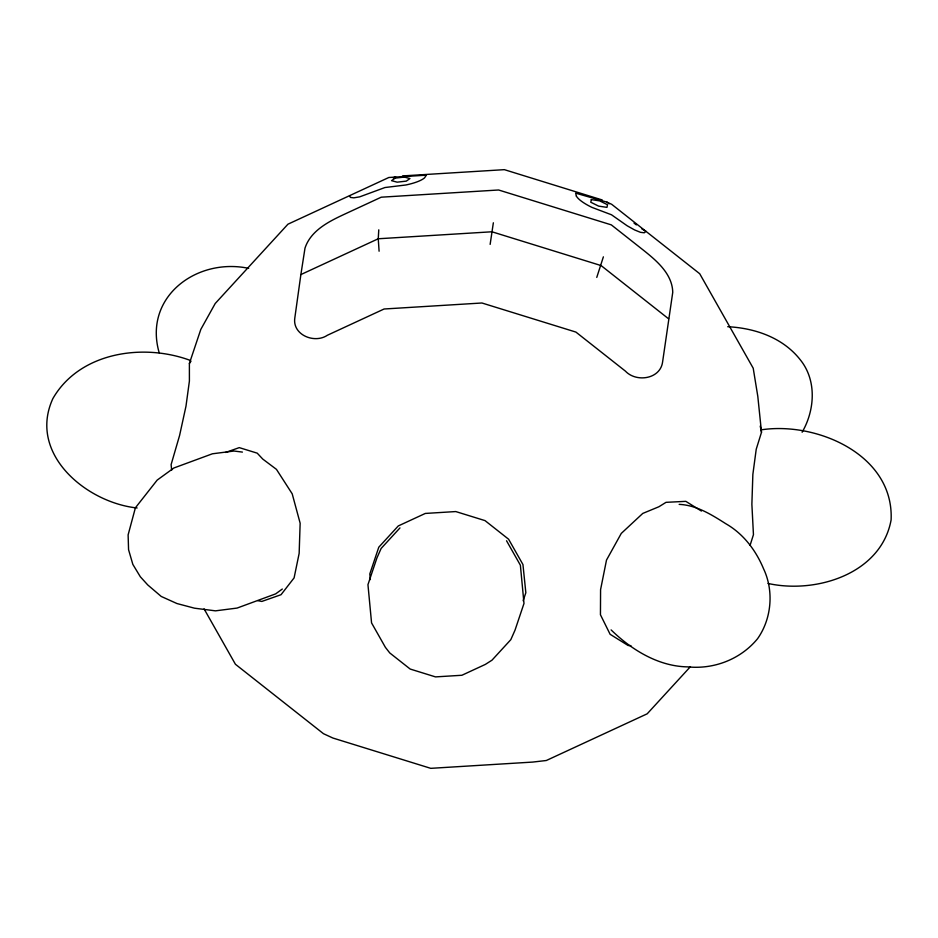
<?xml version="1.0" encoding="UTF-8"?>
<svg xmlns="http://www.w3.org/2000/svg" width="938" height="938" viewBox="0 0 938 938"><rect width="100%" height="100%" fill="white"/><g stroke="black" fill="none" stroke-linecap="round" stroke-linejoin="round"><path stroke-width="1.41" d="M378.776 229.833L378.249 238.768L379.093 251.22M300.875 274.576L294.825 317.912C292.164 334.819 314.418 344.047 327.385 335.253L384.099 309.001L481.944 302.997L575.897 332.075L625.388 371.108C636.269 382.704 660.2 379.198 662.568 362.15L672.745 292.351C672.37 273.767 656.365 260.506 642.964 249.836L611.318 224.874L498.606 189.992L381.238 197.191L344.973 213.993C329.203 221.309 310.806 230.385 305.002 248.101L300.875 274.576L378.249 238.768L491.934 231.78L601.094 265.571L668.618 318.826M490.14 244.396L493.353 222.787M603.38 256.848L596.767 277.413M576.366 196.112L575.651 193.146L607.015 202.151L611.682 204.308L699.713 273.732L753.214 368.224L757.81 396.387L761.504 432.266L756.227 449.232L752.862 474.394L751.877 504.257L753.449 534.672L750.072 545.353M171.666 470.219L171.115 464.603L179.604 435.408L185.982 406.189L189.406 381.027L189.394 363.428L200.826 329.379L215.212 303.502L287.943 224.194L388.836 177.493L426.356 175.183L424.551 177.857A36.136 9.474 -5.1 0 1 405.861 184.985L384.967 187.53L359.711 196.839L353.861 197.836L350.402 197.437L349.557 195.679M523.146 600.742L525.843 592.722L522.947 564.535L508.607 539.221L485.016 520.613L455.762 511.562L425.313 513.438L398.275 525.948L378.788 547.194L369.807 573.95L370.381 579.578M189.394 363.428L191 361.212M802.119 432.23C814.794 410.434 817.033 380.547 800.313 359.84C782.913 337.657 755.113 328.124 727.712 326.705M399.963 527.918L381.133 548.449L376.935 557.922L367.954 584.667L371.565 622.914L385.412 647.372L389.762 652.942L410.187 669.052L435.513 676.896L461.895 675.266L485.309 664.432L491.981 660.188L510.811 639.669L515.009 630.195L523.99 603.439L520.379 565.204L506.532 540.745M690.45 666.648L647.197 713.806L546.315 760.507L532.69 762.078L430.765 768.339L332.884 738.03L323.469 733.692L235.426 664.268L204.05 608.832M282.315 589.041L275.643 593.883L237.091 608.07L215.47 610.849L194.494 608.187L176.93 603.533L161.23 596.451L147.747 584.937L140.325 576.764L132.844 564.395L128.565 549.68L128.119 534.871L135.4 507.798L157.185 480.092L173.858 467.992L212.41 453.793L234.019 451.026L242.414 452.093M393.151 177.868L395.578 176.719M225.612 452.456L239.26 447.625L257.223 453.16L262.781 459.092L276.452 469.363L292.199 493.822L300.148 523.228L299.152 553.373L294.098 577.89L281.037 594.704L261.831 601.434L257.88 600.672M760.812 429.897C816.435 421.232 894.149 454.684 891.1 519.957C881.204 573.974 815.931 594.071 768.046 583.459M402.461 175.922L504.374 169.661L602.255 199.97M630.922 645.649L628.143 645.508L610.11 634.287L600.449 614.753L600.578 589.639L606.499 560.08L621.273 533.417L642.765 513.426L658.898 506.755L666.027 502.334L685.83 501.349L701.413 511.046M679.159 504.374C696.395 505.101 711.637 514.716 725.789 523.709C743.365 533.757 755.782 550.196 763.509 568.663C774.026 590.799 771.728 618.693 757.552 638.731C740.727 659.203 714.123 669.498 687.871 666.883C658.511 666.496 631.485 649.788 611.119 629.914M248.664 268.35C196.581 257.34 143.092 297.088 159.202 352.829M137.112 507.974C86.437 502.674 27.577 453.851 52.856 398.615C79.578 352.02 143.408 342.909 190.367 360.438M641.698 228.755L645.954 231.334L644.289 232.788L640.408 232.307L634.557 229.916L627.159 225.777L611.494 214.779L591.937 207.38A36.136 9.79 18.1 0 1 576.354 196.112M634.053 223.138L636.386 224.897M607.015 202.151L609.149 203.851M760.226 426.087L761.504 432.266M591.315 199.618L590.788 202.233L598.62 206.114L606.968 207.368L607.496 204.742L599.675 200.873L591.315 199.618M395.179 178.126L391.568 180.671L397.137 182.171L406.318 181.116L409.929 178.56L404.36 177.071L395.179 178.126"/></g></svg>
